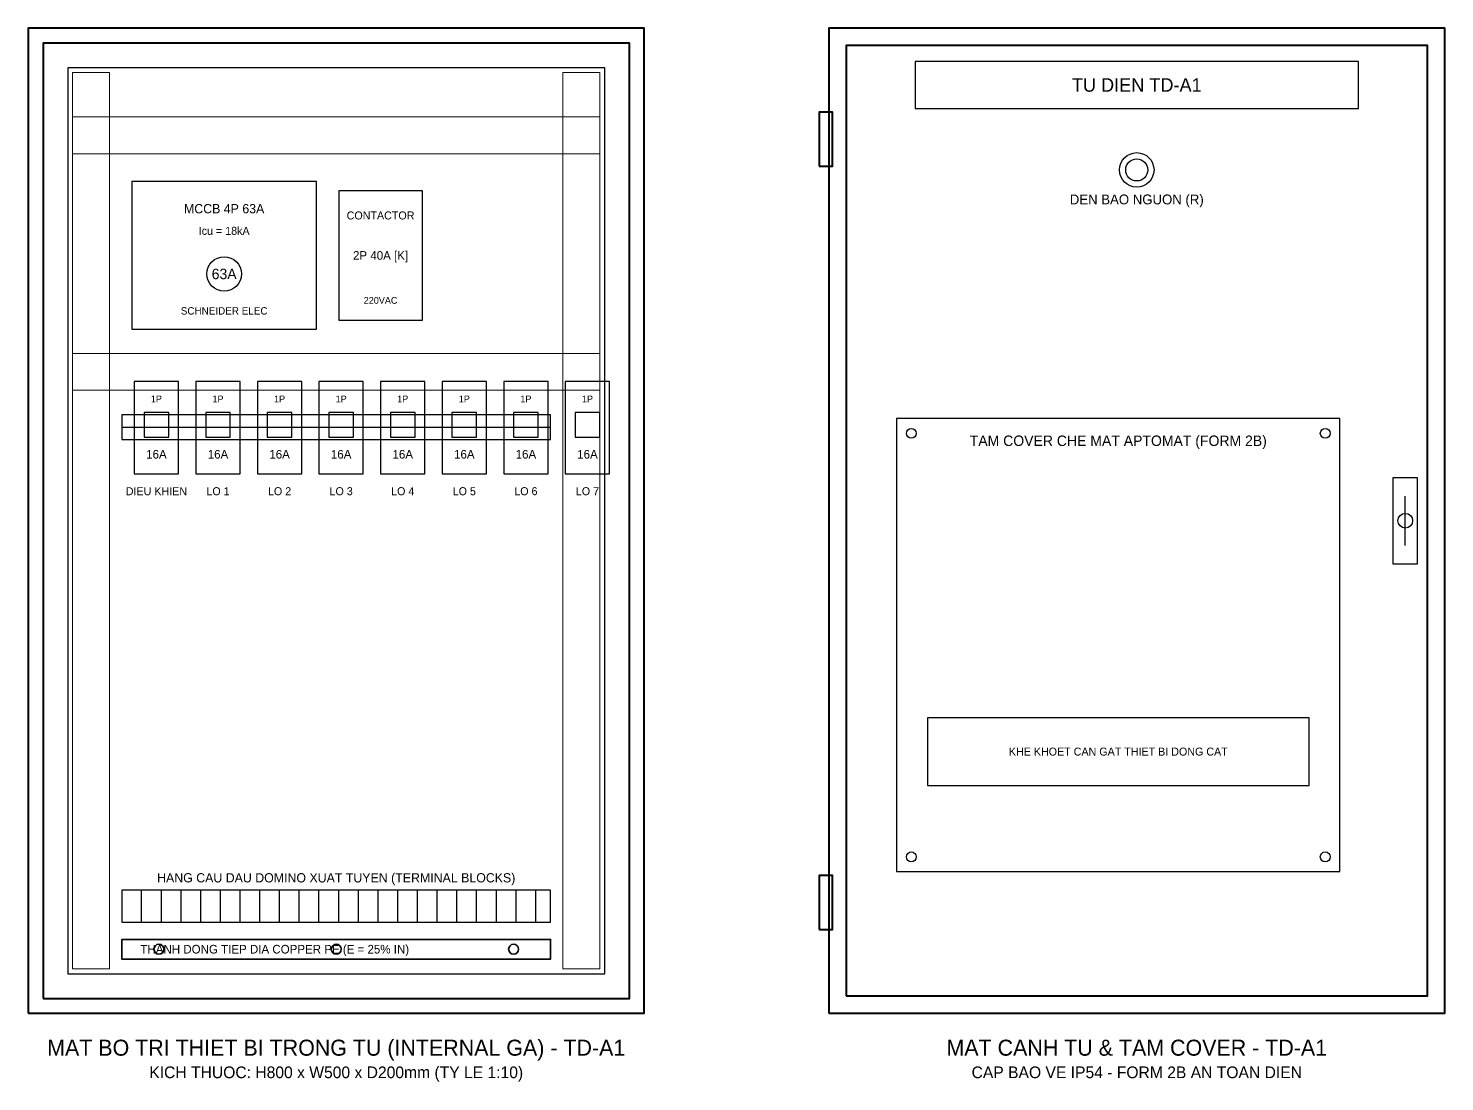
# Model space of a CAD drawing. Header units: metres. Extents: x 100 to 13750, y 44 to 1700.
# Drawn here: x 100 to 1250, y 44 to 900 of the extents above; entities that cross this region are included whole.
import ezdxf
from ezdxf.enums import TextEntityAlignment as Align

# ---------------------------------------------------------------- set-up
doc = ezdxf.new("R2010")
doc.units = ezdxf.units.M
for name, color, linetype, lineweight in [('0_COPPER', 3, 'Continuous', 35), ('0_DEVICES', 7, 'Continuous', 30), ('0_DUCTS', 8, 'Continuous', 18), ('0_FRAME', 6, 'Continuous', 40), ('0_PLATE', 4, 'Continuous', 25), ('0_TEXT', 7, 'Continuous', 20), ('0_TEXT_TITLE', 3, 'Continuous', 30)]:
    doc.layers.add(name, color=color, linetype=linetype, lineweight=lineweight)

msp = doc.modelspace()

# ---------------------------------------------------------------- linework, layer by layer
at = {"layer": '0_COPPER', "color": 3}
msp.add_lwpolyline([(176, 144), (524, 144), (524, 160), (176, 160), (176, 144)], close=True, dxfattribs=at)
for centre in [(206, 152), (350, 152), (494, 152)]:
    msp.add_circle(centre, 4, dxfattribs=at)
at = {"layer": '0_DEVICES'}
for p, q in [((1218, 480), (1218, 520)), ((192, 174), (192, 200)), ((208, 174), (208, 200)), ((224, 174), (224, 200)), ((240, 174), (240, 200)), ((256, 174), (256, 200)), ((272, 174), (272, 200)), ((288, 174), (288, 200)), ((304, 174), (304, 200)), ((320, 174), (320, 200)), ((336, 174), (336, 200)), ((352, 174), (352, 200)), ((368, 174), (368, 200)), ((384, 174), (384, 200)), ((400, 174), (400, 200)), ((416, 174), (416, 200)), ((432, 174), (432, 200)), ((448, 174), (448, 200)), ((464, 174), (464, 200)), ((480, 174), (480, 200)), ((496, 174), (496, 200)), ((512, 174), (512, 200))]:
    msp.add_line(p, q, dxfattribs=at)
for points in [[(184, 655.5), (334, 655.5), (334, 775.5), (184, 775.5), (184, 655.5)], [(352, 663), (420, 663), (420, 768), (352, 768), (352, 663)], [(186, 538), (222, 538), (222, 613), (186, 613), (186, 538)], [(236, 538), (272, 538), (272, 613), (236, 613), (236, 538)], [(286, 538), (322, 538), (322, 613), (286, 613), (286, 538)], [(336, 538), (372, 538), (372, 613), (336, 613), (336, 538)], [(386, 538), (422, 538), (422, 613), (386, 613), (386, 538)], [(436, 538), (472, 538), (472, 613), (436, 613), (436, 538)], [(486, 538), (522, 538), (522, 613), (486, 613), (486, 538)], [(536, 538), (572, 538), (572, 613), (536, 613), (536, 538)], [(194, 568), (214, 568), (214, 588), (194, 588), (194, 568)], [(244, 568), (264, 568), (264, 588), (244, 588), (244, 568)], [(294, 568), (314, 568), (314, 588), (294, 588), (294, 568)], [(344, 568), (364, 568), (364, 588), (344, 588), (344, 568)], [(394, 568), (414, 568), (414, 588), (394, 588), (394, 568)], [(444, 568), (464, 568), (464, 588), (444, 588), (444, 568)], [(494, 568), (514, 568), (514, 588), (494, 588), (494, 568)], [(544, 568), (564, 568), (564, 588), (544, 588), (544, 568)], [(1208, 465), (1228, 465), (1228, 535), (1208, 535), (1208, 465)], [(830, 285), (1140, 285), (1140, 340), (830, 340), (830, 285)], [(176, 174), (524, 174), (524, 200), (176, 200), (176, 174)]]:
    msp.add_lwpolyline(points, close=True, dxfattribs=at)
at = {"layer": '0_DEVICES', "color": 1}
for radius in [14, 9]:
    msp.add_circle((1000, 785), radius, dxfattribs=at)
at = {"layer": '0_DEVICES'}
for centre, radius in [((259, 700.5), 14), ((1218, 500), 6)]:
    msp.add_circle(centre, radius, dxfattribs=at)
at = {"layer": '0_DUCTS'}
for points in [[(136, 136), (166, 136), (166, 864), (136, 864), (136, 136)], [(534, 136), (564, 136), (564, 864), (534, 864), (534, 136)], [(136, 798), (564, 798), (564, 828), (136, 828), (136, 798)], [(136, 606), (564, 606), (564, 636), (136, 636), (136, 606)]]:
    msp.add_lwpolyline(points, close=True, dxfattribs=at)
at = {"layer": '0_FRAME'}
for points in [[(100, 100), (600, 100), (600, 900), (100, 900), (100, 100)], [(750, 100), (1250, 100), (1250, 900), (750, 900), (750, 100)], [(112, 112), (588, 112), (588, 888), (112, 888), (112, 112)], [(764, 114), (1236, 114), (1236, 886), (764, 886), (764, 114)], [(742, 788), (753, 788), (753, 832), (742, 832), (742, 788)], [(742, 168), (753, 168), (753, 212), (742, 212), (742, 168)]]:
    msp.add_lwpolyline(points, close=True, dxfattribs=at)
at = {"layer": '0_PLATE'}
msp.add_line((176, 576), (524, 576), dxfattribs=at)
for points in [[(132, 132), (568, 132), (568, 868), (132, 868), (132, 132)], [(176, 566), (524, 566), (524, 586), (176, 586), (176, 566)]]:
    msp.add_lwpolyline(points, close=True, dxfattribs=at)
at = {"layer": '0_PLATE', "color": 4}
for points in [[(820, 835), (1180, 835), (1180, 873), (820, 873), (820, 835)], [(805, 215), (1165, 215), (1165, 583), (805, 583), (805, 215)]]:
    msp.add_lwpolyline(points, close=True, dxfattribs=at)
for centre in [(817, 571), (1153, 571), (817, 227), (1153, 227)]:
    msp.add_circle(centre, 4, dxfattribs=at)

# ---------------------------------------------------------------- texts
at = {"layer": '0_COPPER', "color": 3}
msp.add_text('THANH DONG TIEP DIA COPPER PE (E = 25% IN)', height=7, dxfattribs=at).set_placement((191, 152), align=Align.MIDDLE_LEFT)
at = {"layer": '0_TEXT'}
for s, height, p in [('DEN BAO NGUON (R)', 8, (1000, 761)), ('MCCB 4P 63A', 7.5, (259, 753.5)), ('CONTACTOR', 6.5, (386, 748)), ('Icu = 18kA', 6.5, (259, 735.5)), ('220VAC', 5.5, (386, 679)), ('SCHNEIDER ELEC', 6, (259, 670.5)), ('1P', 5.5, (204, 599)), ('1P', 5.5, (254, 599)), ('1P', 5.5, (304, 599)), ('1P', 5.5, (354, 599)), ('1P', 5.5, (404, 599)), ('1P', 5.5, (454, 599)), ('1P', 5.5, (504, 599)), ('1P', 5.5, (554, 599)), ('TAM COVER CHE MAT APTOMAT (FORM 2B)', 8.5, (985, 565)), ('KHE KHOET CAN GAT THIET BI DONG CAT', 6.5, (985, 312.5)), ('HANG CAU DAU DOMINO XUAT TUYEN (TERMINAL BLOCKS)', 7.5, (350, 210)), ('KICH THUOC: H800 x W500 x D200mm (TY LE 1:10)', 9.5, (350, 52)), ('CAP BAO VE IP54 - FORM 2B AN TOAN DIEN', 9.5, (1000, 52))]:
    msp.add_text(s, height=height, dxfattribs=at).set_placement(p, align=Align.MIDDLE_CENTER)
at = {"layer": '0_TEXT_TITLE', "color": 3}
msp.add_text('TU DIEN TD-A1', height=11, dxfattribs=at).set_placement((1000, 854), align=Align.MIDDLE_CENTER)
at = {"layer": '0_TEXT_TITLE'}
for s, height, p in [('2P 40A [K]', 7, (386, 715.5)), ('63A', 8.5, (259, 700.5)), ('16A', 7, (204, 554)), ('16A', 7, (254, 554)), ('16A', 7, (304, 554)), ('16A', 7, (354, 554)), ('16A', 7, (404, 554)), ('16A', 7, (454, 554)), ('16A', 7, (504, 554)), ('16A', 7, (554, 554)), ('DIEU KHIEN', 6.5, (204, 524)), ('LO 1', 6.5, (254, 524)), ('LO 2', 6.5, (304, 524)), ('LO 3', 6.5, (354, 524)), ('LO 4', 6.5, (404, 524)), ('LO 5', 6.5, (454, 524)), ('LO 6', 6.5, (504, 524)), ('LO 7', 6.5, (554, 524)), ('MAT BO TRI THIET BI TRONG TU (INTERNAL GA) - TD-A1', 13, (350, 72)), ('MAT CANH TU & TAM COVER - TD-A1', 13, (1000, 72))]:
    msp.add_text(s, height=height, dxfattribs=at).set_placement(p, align=Align.MIDDLE_CENTER)

doc.saveas('drawing.dxf')
